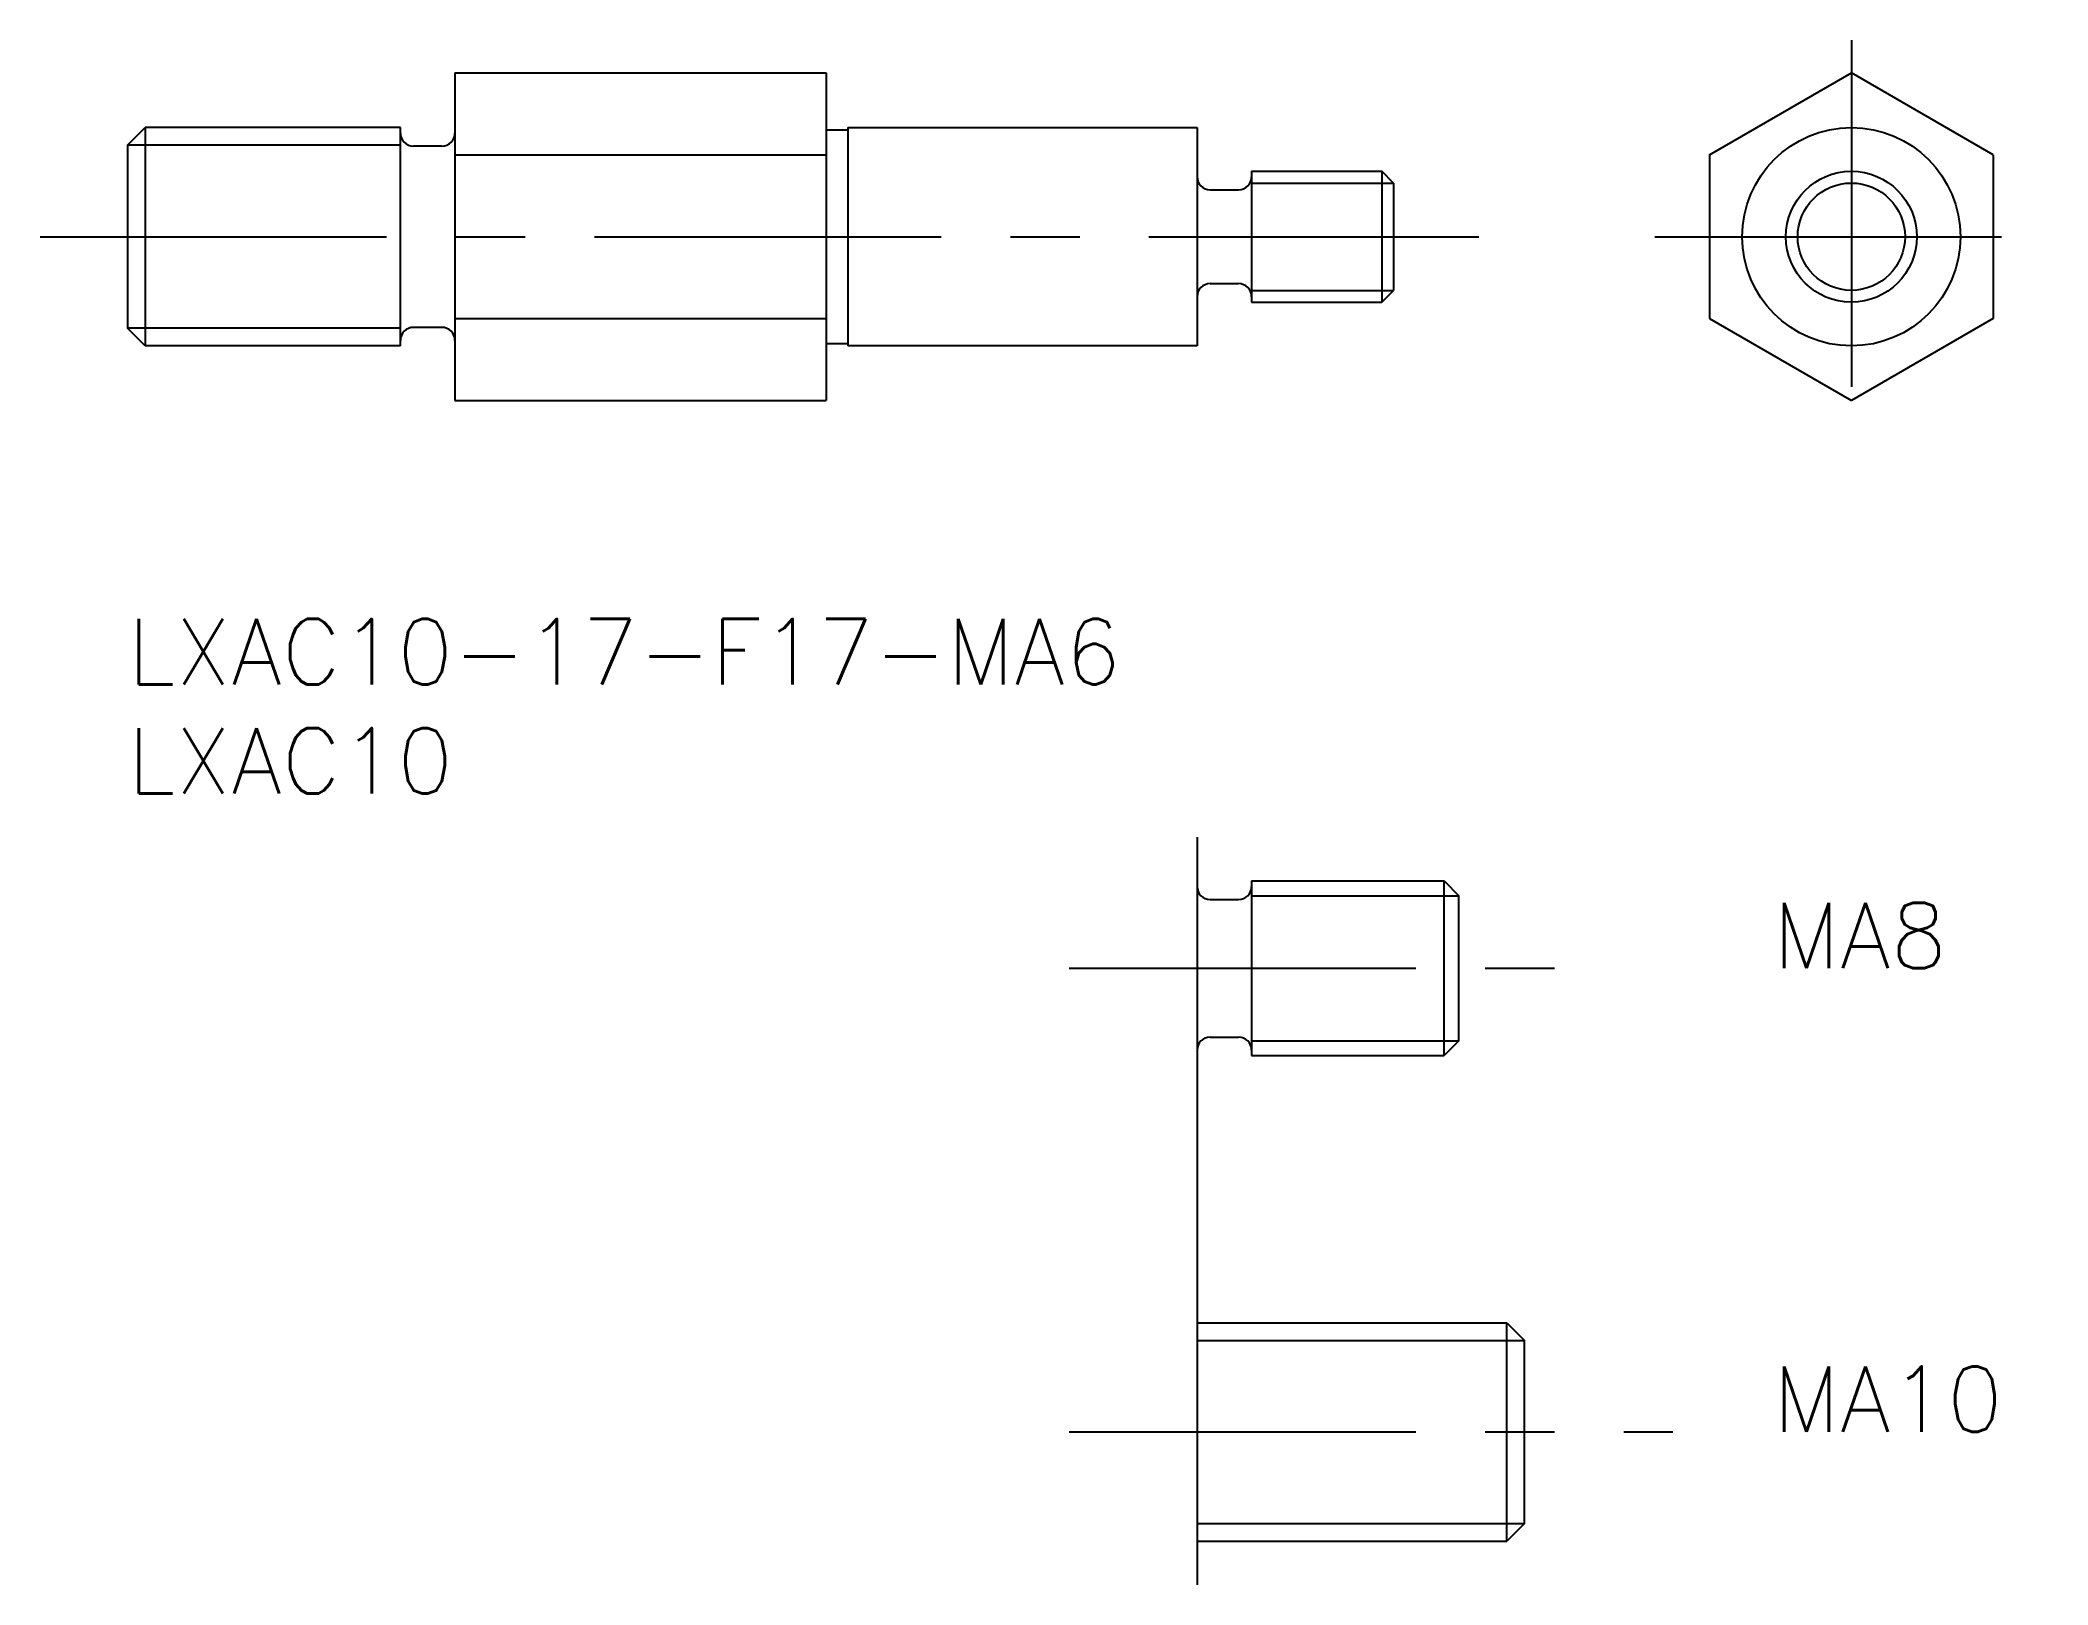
# Model space of a CAD drawing. Extents: x -4 to 88, y -44.2 to 26.5.
import ezdxf

# ---------------------------------------------------------------- set-up
doc = ezdxf.new("R2010")
doc.units = 0
doc.header["$LTSCALE"] = 0.5
doc.linetypes.add('CENTER', pattern=[50.8, 31.75, -6.35, 6.35, -6.35])
for name, color, linetype in [('MSM_CENTER', 1, 'CENTER'), ('MSM_CONTINUOUS', 7, 'CONTINUOUS'), ('MSM_NARROW', 5, 'CONTINUOUS'), ('MSM_PART_NUMBER', 7, 'CONTINUOUS')]:
    doc.layers.add(name, color=color, linetype=linetype)
doc.styles.get("Standard").update_dxf_attribs({"font": 'txt.shx', "height": 3, "bigfont": 'bigfont.shx'})

# ---------------------------------------------------------------- blocks, each defined once
blk = doc.blocks.new('*U12')
at = {"layer": 'MSM_PART_NUMBER'}
blk.add_text('LXAC10-17-F17-MA6', height=3, dxfattribs=at).set_placement((0, -3))
blk = doc.blocks.new('*U13')
at = {"layer": 'MSM_PART_NUMBER'}
blk.add_text('LXAC10', height=3, dxfattribs=at).set_placement((0, -8))
blk = doc.blocks.new('*U15')
at = {"layer": 'MSM_PART_NUMBER'}
blk.add_text('MA8', height=3, dxfattribs=at).set_placement((75.377, -16))
blk = doc.blocks.new('*U16')
at = {"layer": 'MSM_PART_NUMBER'}
blk.add_text('MA10', height=3, dxfattribs=at).set_placement((75.377, -37.235))

msp = doc.modelspace()

# ---------------------------------------------------------------- linework, layer by layer
at = {"layer": 'MSM_CENTER'}
for p, q in [((78.976, 26.508), (78.976, 8.504)), ((-4.004, 17.506), (61.911, 17.506)), ((69.974, 17.506), (87.978, 17.506)), ((43.145, -16), (66.77, -16)), ((43.145, -37.235), (70.793, -37.235))]:
    msp.add_line(p, q, dxfattribs=at)
at = {"layer": 'MSM_CONTINUOUS'}
for p, q in [((15, 25.011), (15, 10)), ((15, 25.011), (32, 25.011)), ((32, 25.011), (32, 10)), ((72.476, 21.258), (78.976, 25.011)), ((85.476, 21.258), (78.976, 25.011)), ((0, 21.694), (0.812, 22.506)), ((12.5, 22.506), (0.812, 22.506)), ((0.812, 22.506), (0.812, 12.506)), ((12.5, 12.506), (12.5, 22.506)), ((32, 22.406), (33, 22.406)), ((33, 22.506), (49, 22.506)), ((33, 22.506), (33, 12.506)), ((49, 22.506), (49, 12.506)), ((0, 21.694), (0, 13.318)), ((14.4, 21.656), (13.1, 21.656)), ((15, 21.258), (32, 21.258)), ((72.476, 21.258), (72.476, 13.753)), ((85.476, 21.258), (85.476, 13.753)), ((51.5, 20.506), (57.459, 20.506)), ((51.5, 20.506), (51.5, 14.506)), ((58, 19.964), (57.459, 20.506)), ((57.459, 20.506), (57.459, 14.506)), ((49.6, 19.656), (50.9, 19.656)), ((58, 19.964), (58, 15.047)), ((49.6, 15.356), (50.9, 15.356)), ((57.459, 14.506), (58, 15.047)), ((51.5, 14.506), (57.459, 14.506)), ((0.812, 12.506), (0, 13.318)), ((14.4, 13.356), (13.1, 13.356)), ((15, 13.753), (32, 13.753)), ((72.476, 13.753), (78.976, 10)), ((85.476, 13.753), (78.976, 10)), ((12.5, 12.506), (0.812, 12.506)), ((33, 12.606), (32, 12.606)), ((49, 12.506), (33, 12.506)), ((15, 10), (32, 10)), ((49, -10), (49, -44.235)), ((49.6, -12.85), (50.9, -12.85)), ((51.5, -12), (60.324, -12)), ((51.5, -12), (51.5, -20)), ((60.324, -20), (60.324, -12)), ((60.324, -12), (61, -12.677)), ((61, -19.323), (61, -12.677)), ((49.6, -19.15), (50.9, -19.15)), ((51.5, -20), (60.324, -20)), ((61, -19.323), (60.324, -20)), ((49, -32.235), (63.188, -32.235)), ((63.188, -42.235), (63.188, -32.235)), ((63.188, -32.235), (64, -33.047)), ((64, -41.423), (64, -33.047)), ((49, -42.235), (63.188, -42.235)), ((64, -41.423), (63.188, -42.235))]:
    msp.add_line(p, q, dxfattribs=at)
for radius in [5, 3]:
    msp.add_circle((78.976, 17.506), radius, dxfattribs=at)
for centre, start, end in [((13.1, 22.256), 180, 270), ((14.4, 22.256), 270, 0), ((49.6, 20.256), 180, 270), ((50.9, 20.256), 270, 0), ((49.6, 14.756), 90, 180), ((50.9, 14.756), 0, 90), ((13.1, 12.756), 90, 180), ((14.4, 12.756), 0, 90), ((49.6, -12.25), 180, 270), ((50.9, -12.25), 270, 0), ((49.6, -19.75), 90, 180), ((50.9, -19.75), 0, 90)]:
    msp.add_arc(centre, 0.6, start, end, dxfattribs=at)
at = {"layer": 'MSM_NARROW'}
for p, q in [((12.5, 21.694), (0, 21.694)), ((51.5, 19.964), (58, 19.964)), ((51.5, 15.047), (58, 15.047)), ((12.5, 13.318), (0, 13.318)), ((51.5, -12.677), (61, -12.677)), ((51.5, -19.323), (61, -19.323)), ((49, -33.047), (64, -33.047)), ((49, -41.423), (64, -41.423))]:
    msp.add_line(p, q, dxfattribs=at)
msp.add_circle((78.976, 17.506), 2.458, dxfattribs=at)

# ---------------------------------------------------------------- block references
at = {"layer": 'MSM_CONTINUOUS'}
for name in ['*U12', '*U13', '*U15', '*U16']:
    msp.add_blockref(name, (0, 0), dxfattribs=at)

doc.saveas('drawing.dxf')
